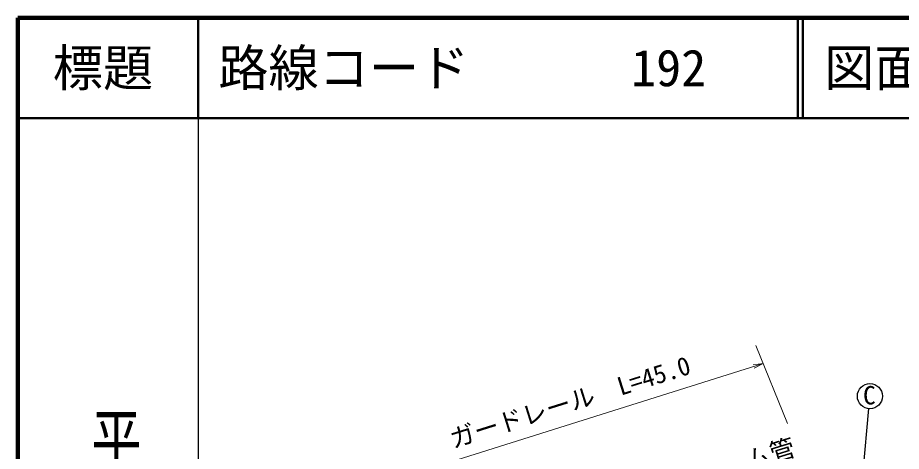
# Model space of a CAD drawing. Units: millimetres, scale not verified. Extents: x 40000 to 680000, y 20000 to 380000.
# Drawn here: x 40000 to 128071, y 336786 to 380000 of the extents above; entities that cross this region are included whole.
import ezdxf
from ezdxf.enums import TextEntityAlignment as Align

# ---------------------------------------------------------------- set-up
doc = ezdxf.new("R2010")
doc.units = ezdxf.units.MM
doc.header["$LTSCALE"] = 1000
for name, color, linetype, lineweight in [('M-BGD', 7, 'Continuous', 25), ('M-STR-HTXT', 7, 'Continuous', 13), ('M-TTL', 2, 'Continuous', 140), ('M-TTL-BAND', 7, 'Continuous', 25), ('M-TTL-LINE', 7, 'Continuous', 50)]:
    doc.layers.add(name, color=color, linetype=linetype, lineweight=lineweight)
doc.layers.add('M-TTL-TXT', color=7, linetype='Continuous')
doc.styles.add('@ＭＳ ゴシック', font='')
doc.styles.add('ＭＳ ゴシック', font='')
doc.styles.get('@ＭＳ ゴシック').set_extended_font_data('@MS Gothic')
doc.styles.get('ＭＳ ゴシック').set_extended_font_data('MS Gothic')

msp = doc.modelspace()

# ---------------------------------------------------------------- linework, layer by layer
at = {"layer": 'M-BGD'}
msp.add_line((121347, 301734), (124825, 341039), dxfattribs=at)
msp.add_circle((124939, 342284), 1250, dxfattribs=at)
at = {"layer": 'M-STR-HTXT'}
for p, q in [((116727, 339547), (113567, 347323)), ((70016, 331627), (114296, 345529))]:
    msp.add_line(p, q, dxfattribs=at)
msp.add_lwpolyline([(113392, 345071), (114296, 345529), (113292, 345389)], dxfattribs=at)
at = {"layer": 'M-TTL'}
for p, q in [((40000, 380000), (40000, 20000)), ((680000, 380000), (40000, 380000))]:
    msp.add_line(p, q, dxfattribs=at)
at = {"layer": 'M-TTL-BAND'}
msp.add_line((58000, 370000), (58000, 20000), dxfattribs=at)
at = {"layer": 'M-TTL-LINE'}
for p, q in [((58000, 380000), (58000, 370000)), ((117750, 380000), (117750, 370000)), ((118250, 380000), (118250, 370000)), ((40000, 370000), (680000, 370000))]:
    msp.add_line(p, q, dxfattribs=at)

# ---------------------------------------------------------------- texts
at = {"layer": 'M-BGD', "style": 'ＭＳ ゴシック'}
msp.add_text('C', height=1833, dxfattribs=at).set_placement((124260, 340910), align=Align.BOTTOM_LEFT)
at = {"layer": 'M-STR-HTXT', "style": 'ＭＳ ゴシック'}
for s, rotation, p in [('ガードレール  L=45.0', 17.431, (83572, 336555)), ('ヒューム管', 17.045, (105870, 332216))]:
    msp.add_text(s, height=1833, rotation=rotation, dxfattribs=at).set_placement(p, align=Align.BOTTOM_LEFT)
at = {"layer": 'M-TTL-BAND', "style": '@ＭＳ ゴシック', "width": 1.4}
msp.add_text('平  面  図', height=3666, rotation=270, dxfattribs=at).set_placement((49777, 306475), align=Align.MIDDLE_RIGHT)
at = {"layer": 'M-TTL-TXT', "style": 'ＭＳ ゴシック'}
msp.add_text('標題', height=3666, dxfattribs=at).set_placement((48500, 375000), align=Align.MIDDLE_CENTER)
for s, p in [('路線コード', (60000, 375000)), ('図面コード', (120380, 375000)), ('192', (101142, 375000))]:
    msp.add_text(s, height=3666, dxfattribs=at).set_placement(p, align=Align.MIDDLE_LEFT)

doc.saveas('drawing.dxf')
